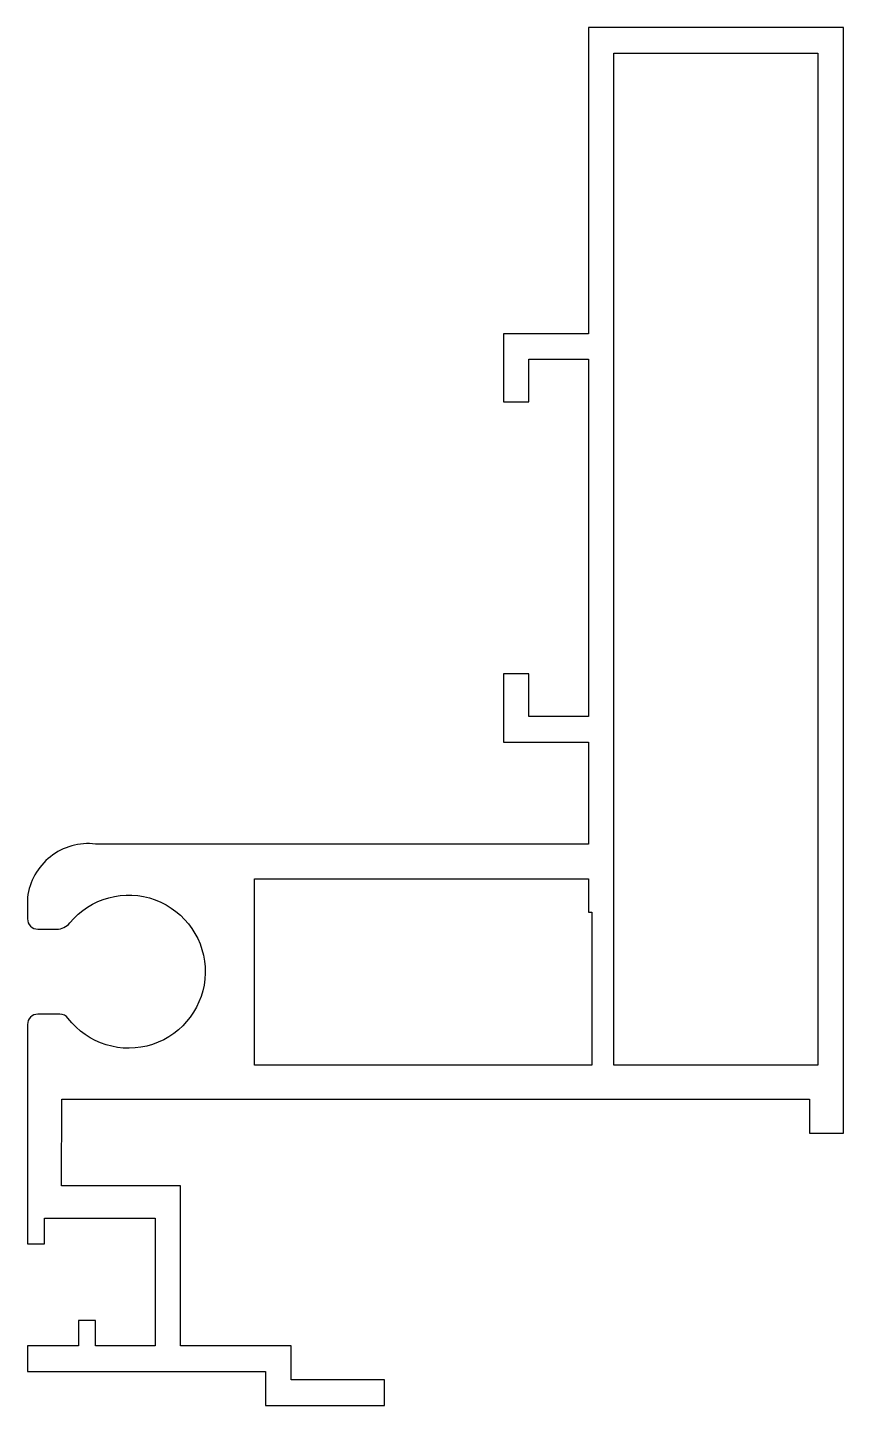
# Model space of a CAD drawing. Extents: x -24.5 to 23.5, y 127.4 to 208.4.
import ezdxf

# ---------------------------------------------------------------- set-up
doc = ezdxf.new("R2010")
doc.units = 0
doc.layers.get('0').update_dxf_attribs({"linetype": 'CONTINUOUS'})

msp = doc.modelspace()

# ---------------------------------------------------------------- linework, layer by layer
at = {"color": 7, "linetype": 'CONTINUOUS'}
msp.add_lwpolyline([(-20.538, 160.391, 0.414214), (-24.537, 157.251), (-24.537, 155.99, 0.414214), (-23.937, 155.39), (-22.827, 155.391, 0.223888), (-22.056, 155.754, -2.865371), (-22.157, 150.155, 0.233472), (-22.633, 150.391), (-23.936, 150.39, 0.414214), (-24.536, 149.79), (-24.536, 146.297), (-24.535, 145.39), (-24.536, 144.891), (-24.536, 137.391), (-24.536, 136.891), (-23.536, 136.891), (-23.536, 137.391), (-23.536, 138.391), (-17.036, 138.391), (-17.036, 130.891), (-20.536, 130.891), (-20.536, 132.391), (-21.536, 132.391), (-21.536, 130.891), (-24.536, 130.891), (-24.536, 129.391), (-15.536, 129.391), (-10.536, 129.391), (-10.536, 127.391), (-3.536, 127.391), (-3.536, 128.891), (-9.036, 128.891), (-9.036, 130.891), (-15.536, 130.891), (-15.536, 140.291), (-17.036, 140.291), (-18.291, 140.291), (-22.536, 140.291), (-22.524, 145.391), (-14.183, 145.392), (21.464, 145.391), (21.464, 143.391), (23.464, 143.391), (23.464, 147.391), (23.464, 191.391), (23.464, 206.891), (23.464, 208.391), (21.964, 208.391), (8.464, 208.391), (8.464, 190.391), (3.464, 190.391), (3.464, 186.391), (4.964, 186.391), (4.964, 188.891), (8.464, 188.891), (8.464, 167.891), (4.964, 167.891), (4.964, 170.391), (3.464, 170.391), (3.464, 166.391), (8.464, 166.391), (8.464, 160.391), (-11.184, 160.391)], format="xyb", close=True, dxfattribs=at)
at = {"color": 0}
msp.add_lwpolyline([(21.964, 206.891), (21.964, 147.391), (9.964, 147.391), (9.964, 206.891)], close=True, dxfattribs=at)
msp.add_lwpolyline([(8.664, 156.391), (8.664, 147.391), (-11.183, 147.391), (-11.184, 158.353), (8.464, 158.353), (8.464, 157.391), (8.464, 156.391)], close=True)

doc.saveas('drawing.dxf')
